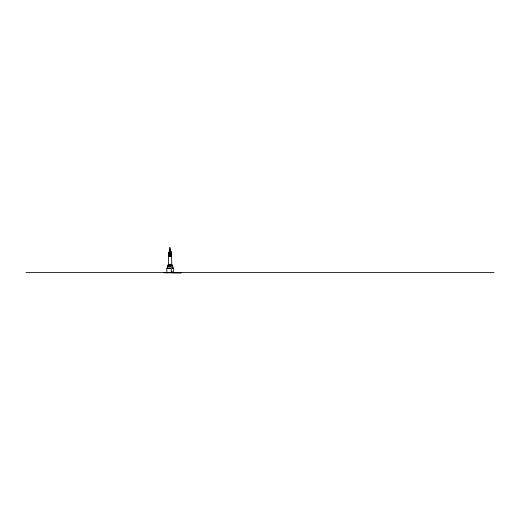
<?xml version="1.0" encoding="UTF-8"?>
<svg xmlns="http://www.w3.org/2000/svg" width="520" height="520" viewBox="0 0 520 520"><rect width="100%" height="100%" fill="white"/><g stroke="black" fill="none" stroke-linecap="round" stroke-linejoin="round"><path stroke-width="0.78" d="M168.916 255.833L169.299 252.077M168.87 253.63L169.429 252.077L170.034 252.077M171.256 255.833L171.067 253.149M169.468 252.623L168.883 253.461L169.182 252.623L169.254 253.149M169.228 252.077L169.078 252.941M170.072 250.452L169.559 250.686L169.52 251.069L169.786 250.452L169.111 252.811M169.286 251.83L169.455 251.498M169.942 249.88L169.715 250.614M169.175 252.48L169.462 252.077M169.111 253.149L168.987 255.769M169.572 251.498L169.111 252.544L169.344 251.498L170.053 251.498M170.729 255.814L168.552 255.756L169.084 255.691M170.495 264.387L168.207 264.387L170.417 264.329M169.728 250.998L169.286 251.706L169.475 250.998L170.053 250.998M170.365 249.88L169.806 249.88L169.715 250.452C169.429 241.098 171.457 255.808 171.34 256.503L171.665 256.503M170.196 250.998L170.697 250.998L170.885 251.706L170.443 250.998M170.508 251.498L171.067 252.544L170.664 251.498L170.885 251.83M170.573 252.077L170.944 252.077M169.422 252.623L169.956 252.623M170.995 252.623L171.171 253.136L170.879 252.077M170.917 253.149L171.301 253.63M171.184 255.691L171.619 255.756L171.087 255.691M168.805 255.769L170.794 255.769M170.709 253.149L171.022 255.769L171.366 255.769M168.85 256.503L168.506 256.503L168.467 264.401M171.633 264.329L171.964 264.329L171.633 264.401M170.749 266.071L167.57 266.071L167.57 268.229M172.692 266.071C171.353 265.759 173.869 266.728 172.692 268.229M167.622 266.142L170.716 266.071M170.612 268.151L166.829 268.151L166.829 272.805L181.038 272.818M172.211 268.151L173.375 268.151M166.881 268.229L170.58 268.151M173.322 268.229L172.224 268.151M171.217 271.635L172.471 271.713M26 272.578L494 272.578M166.978 272.656L163.56 272.656L167.083 272.818M180.895 272.851L172.153 272.733M170.749 252.623L171.288 253.461L170.917 252.623M168.389 264.453L168.415 265.233M171.125 252.941L170.742 252.077L171.067 252.811M173.322 268.151L173.375 272.805M172.432 266.142L172.432 265.161L167.843 265.161L167.843 266.142M171.756 265.233L171.619 256.503M171.411 255.691L171.411 256.503M171.249 265.161L171.249 271.635M171.054 253.63L171.054 255.769M169.156 253.63L169.084 256.575L168.558 256.503M168.831 255.691L168.76 256.503M170.521 250.452L170.651 251.069L170.521 250.452M170.716 256.503L170.138 256.503L170.683 256.503M170.411 250.101L170.456 250.452L170.411 250.101"/></g></svg>
